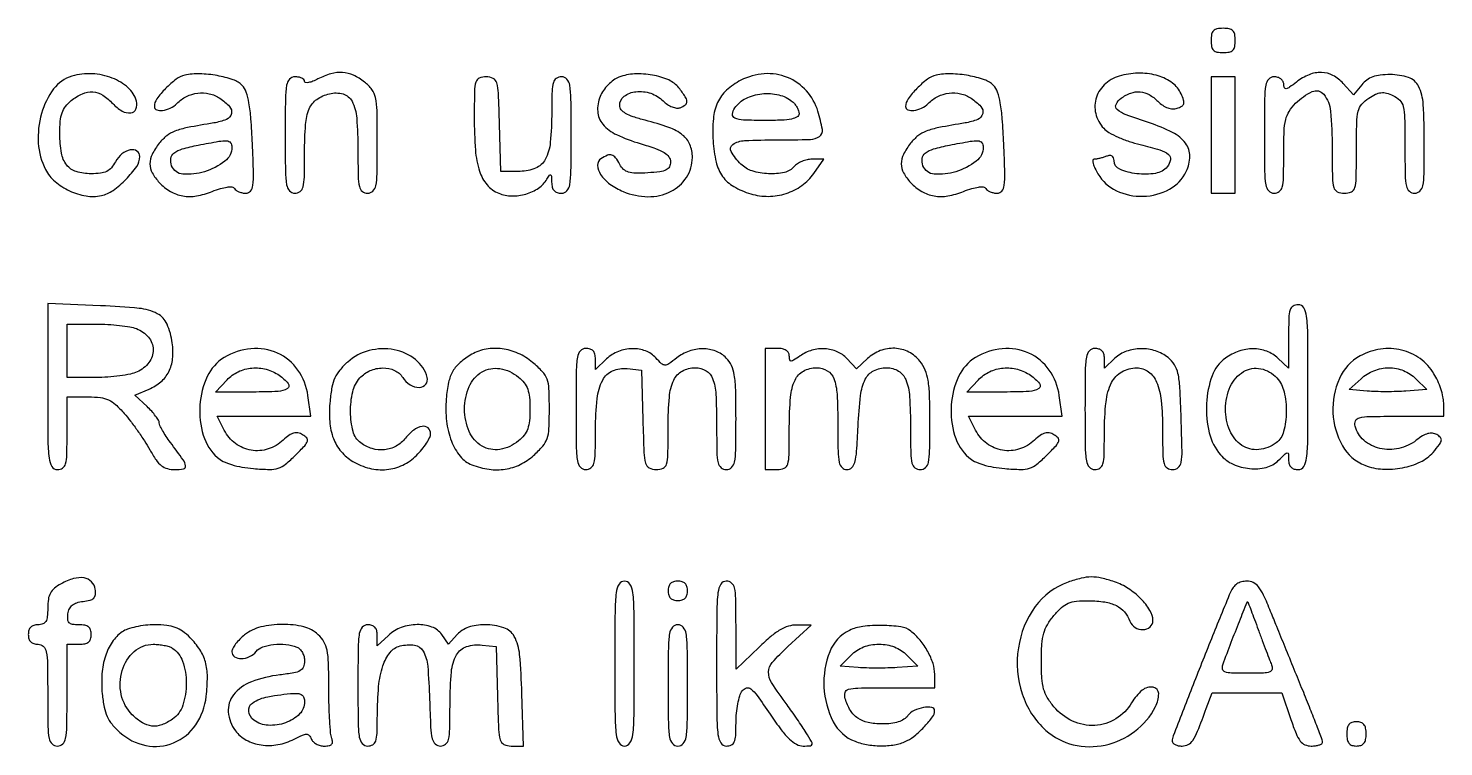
# Model space of a CAD drawing. Extents: x 23 to 201, y 13 to 268.
# Drawn here: x 23.1 to 47.8, y 42.29 to 54.82 of the extents above; entities that cross this region are included whole.
import ezdxf

# ---------------------------------------------------------------- set-up
doc = ezdxf.new("R2010")
doc.units = 0
doc.header["$MEASUREMENT"] = 0

msp = doc.modelspace()

# ---------------------------------------------------------------- linework, layer by layer
for points in [[(43.7382, 54.6093, 0.045527), (43.747992, 54.501984, 0.152009), (43.7805, 54.4401, 0.152009), (43.842384, 54.407592, 0.045527), (43.9497, 54.3978, 0.045527), (44.057016, 54.407592, 0.152009), (44.1189, 54.4401, 0.152009), (44.151408, 54.501984, 0.045527), (44.1612, 54.6093, 0.045527), (44.151408, 54.716616, 0.152009), (44.1189, 54.7785, 0.152009), (44.057016, 54.811008, 0.045527), (43.9497, 54.8208, 0.045527), (43.842384, 54.811008, 0.152009), (43.7805, 54.7785, 0.152009), (43.747992, 54.716616, 0.045527)], [(23.858151, 53.986528, 0.163425), (23.537802, 53.764109, 0.091379), (23.325909, 53.333911, 0.084002), (23.270205, 52.819204, 0.104742), (23.397519, 52.356534, 0.097222), (23.562747, 52.148443, 0.067713), (23.815849, 51.985978, 0.067572), (24.103793, 51.896748, 0.095732), (24.371277, 51.903523, 0.101698), (24.574581, 51.994045, 0.04311), (24.802411, 52.18899, 0.042289), (24.987146, 52.41176, 0.153131), (25.0416, 52.585391, 0.254658), (24.990809, 52.678647, 0.198932), (24.875493, 52.699706, 0.119565), (24.729068, 52.628956, 0.098136), (24.6186, 52.4943, -0.055184), (24.546561, 52.389373, -0.100065), (24.464598, 52.325838, -0.084434), (24.354597, 52.292834, -0.030763), (24.191663, 52.2828, -0.074027), (23.932375, 52.3214, -0.153934), (23.765509, 52.435815, -0.125244), (23.673614, 52.644335, -0.0415), (23.6457, 52.980077, -0.020206), (23.654643, 53.201289, -0.062894), (23.685162, 53.347018, -0.083166), (23.745108, 53.457271, -0.056605), (23.845422, 53.559275, -0.064825), (24.040526, 53.679213, -0.123639), (24.220644, 53.711188, -0.123835), (24.394305, 53.654263, -0.065145), (24.570079, 53.508218, 0.07259), (24.731224, 53.378316, 0.161131), (24.883554, 53.345207, 0.278057), (24.972839, 53.412788, 0.160419), (24.981517, 53.551785, 0.148246), (24.839134, 53.783951, 0.089506), (24.561405, 53.953384, 0.080233), (24.210292, 54.0279, 0.083168)], [(25.825836, 54.003469, 0.11167), (25.675192, 53.93414, 0.03693), (25.492257, 53.771229, 0.035489), (25.338229, 53.587788, 0.158177), (25.2954, 53.455791, 0.316232), (25.336321, 53.39756, 0.120908), (25.440228, 53.386607, 0.081185), (25.574319, 53.427739, 0.081618), (25.688059, 53.509373, -0.0812), (25.857013, 53.630849, -0.084986), (26.053237, 53.689778, -0.086731), (26.25449, 53.679536, -0.089277), (26.438116, 53.601476, -0.061097), (26.607545, 53.458164, -0.252138), (26.639981, 53.332548, -0.239836), (26.552855, 53.231606, -0.056559), (26.33175, 53.169232, 0.00633), (25.875811, 53.088798, 0.042419), (25.654388, 53.027026, 0.079598), (25.510833, 52.945647, 0.05749), (25.381031, 52.814795, 0.050306), (25.258704, 52.622253, 0.117379), (25.219722, 52.457084, 0.125661), (25.260322, 52.29935, 0.062101), (25.382341, 52.130576, 0.071976), (25.57589, 51.974998, 0.092022), (25.790394, 51.896738, 0.084826), (26.032252, 51.897449, 0.052153), (26.306959, 51.975372, -0.020423), (26.449511, 52.025762, -0.041584), (26.565455, 52.051179, -0.056048), (26.650476, 52.05294, -0.235714), (26.692629, 52.026849, 0.106869), (26.723066, 51.99524, 0.051129), (26.773072, 51.968619, 0.047404), (26.833252, 51.950511, 0.049427), (26.89492, 51.9444, 0.228415), (26.974462, 51.982737, 0.136607), (27.016281, 52.08137, 0.039697), (27.026897, 52.292981, 0.003764), (27.007829, 52.81155, 0.007514), (26.98238, 53.240129, 0.024843), (26.947407, 53.520692, 0.037735), (26.899429, 53.709274, 0.110983), (26.830352, 53.823057, 0.12007), (26.67083, 53.92421, 0.037121), (26.393428, 53.995609, 0.0374), (26.087679, 54.027194, 0.059339)], [(28.15065, 53.936996, -0.02557), (28.061372, 53.896085, -0.050261), (27.986341, 53.874662, -0.084503), (27.935903, 53.874204, -0.368225), (27.918, 53.895217, 0.200715), (27.90528, 53.925626, 0.084908), (27.868298, 53.951423, 0.064957), (27.813566, 53.968949, 0.045076), (27.7488, 53.9748, 0.212584), (27.655623, 53.933309, 0.142907), (27.604275, 53.82675, 0.038318), (27.583375, 53.591339, 0.002988), (27.5796, 52.9596, 0.002988), (27.583375, 52.327861, 0.038318), (27.604275, 52.09245, 0.142907), (27.655623, 51.985891, 0.212584), (27.7488, 51.9444, 0.162547), (27.840191, 51.974917, 0.17424), (27.891759, 52.053416, 0.054053), (27.913719, 52.223754, 0.005053), (27.918, 52.64733, -0.017377), (27.935216, 53.142534, -0.08184), (28.000637, 53.418436, -0.141088), (28.131311, 53.581203, -0.094756), (28.349988, 53.680188, -0.128703), (28.590315, 53.675408, -0.209078), (28.745503, 53.547821, -0.099008), (28.827572, 53.254821, -0.018935), (28.8486, 52.699757, 0.00454), (28.852763, 52.241261, 0.050594), (28.874488, 52.05997, 0.169159), (28.926079, 51.976852, 0.171694), (29.0178, 51.9444, 0.192601), (29.110251, 51.981384, 0.156307), (29.161793, 52.07582, 0.043773), (29.183058, 52.283548, 0.00363), (29.187, 52.82656, 0.004502), (29.181973, 53.384921, 0.047471), (29.156302, 53.611379, 0.108869), (29.092577, 53.752321, 0.065786), (28.964091, 53.88406, 0.059278), (28.770009, 54.002545, 0.091428), (28.579896, 54.050549, 0.087176), (28.378634, 54.028539, 0.049535)], [(30.879, 53.268324, 0.01781), (30.899442, 52.694589, 0.060393), (30.970742, 52.327557, 0.098484), (31.102539, 52.091295, 0.118784), (31.307491, 51.942126, 0.095759), (31.532444, 51.896112, 0.074074), (31.780795, 51.930364, 0.076094), (32.001869, 52.033586, 0.113809), (32.147432, 52.188144, -0.015504), (32.192773, 52.260497, -0.409266), (32.213161, 52.264695, -0.241597), (32.226716, 52.241175, -0.008796), (32.230027, 52.13475, 0.057001), (32.241094, 52.048352, 0.123845), (32.272224, 51.989665, 0.135495), (32.325228, 51.955893, 0.074626), (32.4018, 51.9444, 0.212584), (32.494977, 51.985891, 0.142907), (32.546325, 52.09245, 0.038318), (32.567225, 52.327861, 0.002988), (32.571, 52.9596, 0.002988), (32.567225, 53.591339, 0.038318), (32.546325, 53.82675, 0.142907), (32.494977, 53.933309, 0.212584), (32.4018, 53.9748, 0.146516), (32.311043, 53.947622, 0.181406), (32.259428, 53.876825, 0.061077), (32.236642, 53.725084, 0.006255), (32.231353, 53.36145, -0.022024), (32.206846, 52.829938, -0.099997), (32.118816, 52.534345, -0.171687), (31.950652, 52.380191, -0.100815), (31.680202, 52.3251), (31.3443, 52.3251), (31.320086, 53.14995, 0.003515), (31.300442, 53.689727, 0.05794), (31.271907, 53.867496, 0.208284), (31.207977, 53.945653, 0.119183), (31.087436, 53.9748, 0.101054), (30.967179, 53.950244, 0.223895), (30.90639, 53.881964, 0.067604), (30.882886, 53.728414, 0.004223)], [(33.40437, 53.967686, 0.067206), (33.311001, 53.916651, 0.040665), (33.21577, 53.833844, 0.040039), (33.133026, 53.734352, 0.05531), (33.077063, 53.632689, 0.115083), (33.033472, 53.368524, 0.161113), (33.12267, 53.148463, 0.108507), (33.363209, 52.965585, 0.036888), (33.776509, 52.809951, -0.012267), (34.044377, 52.723871, -0.052332), (34.196174, 52.652402, -0.100332), (34.276612, 52.578275, -0.157843), (34.3053, 52.489663, -0.118392), (34.285054, 52.405359, -0.164536), (34.229904, 52.35153, -0.081164), (34.120433, 52.31944, -0.014697), (33.908791, 52.299533, -0.016827), (33.695012, 52.292959, -0.072838), (33.569757, 52.311675, -0.116529), (33.486076, 52.360229, -0.080582), (33.419364, 52.447583, 0.036292), (33.346084, 52.563448, 0.162125), (33.281216, 52.60906, 0.173109), (33.204573, 52.605115, 0.042666), (33.091015, 52.546063, 0.26909), (33.03133, 52.431491, 0.138466), (33.08403, 52.272811, 0.086164), (33.247042, 52.103937, 0.058912), (33.479786, 51.972688, 0.095587), (33.909841, 51.883188, 0.119016), (34.30691, 51.972951, 0.135916), (34.58354, 52.220225, 0.143778), (34.686, 52.56917, 0.098212), (34.641463, 52.793722, 0.129121), (34.515801, 52.959567, 0.081966), (34.276417, 53.090964, 0.022188), (33.86115, 53.216723, -0.016984), (33.653565, 53.277238, -0.051958), (33.519932, 53.337146, -0.08697), (33.443508, 53.401357, -0.176428), (33.417, 53.474142, -0.234656), (33.496723, 53.634662, -0.136961), (33.700996, 53.715452, -0.106974), (33.960696, 53.687101, -0.116402), (34.176481, 53.553719, 0.049224), (34.250048, 53.493368, 0.052518), (34.332469, 53.450068, 0.058653), (34.41109, 53.429017, 0.128411), (34.472581, 53.43587, 0.070028), (34.563989, 53.486549, 0.251566), (34.590986, 53.54513, 0.13409), (34.562798, 53.628055, 0.017285), (34.451469, 53.781125, 0.125107), (34.272461, 53.919622, 0.058379), (33.989696, 54.00491, 0.05621), (33.676896, 54.024962, 0.0796)], [(35.533177, 53.915398, 0.065639), (35.282381, 53.741142, 0.100841), (35.126805, 53.528423, 0.086026), (35.052152, 53.246477, 0.037243), (35.047184, 52.85702, 0.041587), (35.100908, 52.48865, 0.097903), (35.214484, 52.236447, 0.108005), (35.407286, 52.061351, 0.057823), (35.704125, 51.933528, 0.075289), (36.013159, 51.889726, 0.075809), (36.320535, 51.93959, 0.077263), (36.594169, 52.07734, 0.083048), (36.805337, 52.288891), (36.981722, 52.5366), (36.77482, 52.5366, 0.053712), (36.687872, 52.527233, 0.042879), (36.597758, 52.499323, 0.044327), (36.517966, 52.458324, 0.078871), (36.4626, 52.4097, -0.167453), (36.292968, 52.306572, -0.065052), (36.015512, 52.283072, -0.063528), (35.729844, 52.332788, -0.122153), (35.532, 52.452, -0.062919), (35.363072, 52.669785, -0.398499), (35.391485, 52.79429, -0.136437), (35.598132, 52.862038, -0.011401), (36.1665, 52.875, 0.006674), (36.746792, 52.882746, 0.147039), (36.90579, 52.935203, 0.293175), (36.954687, 53.054239, 0.028254), (36.877714, 53.372785, 0.109777), (36.676367, 53.730838, 0.114565), (36.345031, 53.963262, 0.112589), (35.940316, 54.028304, 0.103179)], [(38.938836, 54.003469, 0.11167), (38.788192, 53.93414, 0.03693), (38.605257, 53.771229, 0.035489), (38.451229, 53.587788, 0.158177), (38.4084, 53.455791, 0.316232), (38.449321, 53.39756, 0.120908), (38.553228, 53.386607, 0.081185), (38.687319, 53.427739, 0.081618), (38.801059, 53.509373, -0.0812), (38.970013, 53.630849, -0.084986), (39.166237, 53.689778, -0.086731), (39.36749, 53.679536, -0.089277), (39.551116, 53.601476, -0.061097), (39.720545, 53.458164, -0.252138), (39.752981, 53.332548, -0.239836), (39.665855, 53.231606, -0.056559), (39.44475, 53.169232, 0.00633), (38.988811, 53.088798, 0.042419), (38.767388, 53.027026, 0.079598), (38.623833, 52.945647, 0.05749), (38.494031, 52.814795, 0.050306), (38.371704, 52.622253, 0.117379), (38.332722, 52.457084, 0.125661), (38.373322, 52.29935, 0.062101), (38.495341, 52.130576, 0.071976), (38.68889, 51.974998, 0.092022), (38.903394, 51.896738, 0.084826), (39.145252, 51.897449, 0.052153), (39.419959, 51.975372, -0.020423), (39.562511, 52.025762, -0.041584), (39.678455, 52.051179, -0.056048), (39.763476, 52.05294, -0.235714), (39.805629, 52.026849, 0.106869), (39.836066, 51.99524, 0.051129), (39.886072, 51.968619, 0.047404), (39.946252, 51.950511, 0.049427), (40.00792, 51.9444, 0.228415), (40.087462, 51.982737, 0.136607), (40.129281, 52.08137, 0.039697), (40.139897, 52.292981, 0.003764), (40.120829, 52.81155, 0.007514), (40.09538, 53.240129, 0.024843), (40.060407, 53.520692, 0.037735), (40.012429, 53.709274, 0.110983), (39.943352, 53.823057, 0.12007), (39.78383, 53.92421, 0.037121), (39.506428, 53.995609, 0.0374), (39.200679, 54.027194, 0.059339)], [(42.1731, 53.998552, 0.117003), (41.899925, 53.859132, 0.136711), (41.737385, 53.618565, 0.141389), (41.725598, 53.335017, 0.128362), (41.865033, 53.076535, 0.077243), (41.957489, 53.003798, 0.023402), (42.117434, 52.923431, 0.022829), (42.307721, 52.84893, 0.023023), (42.503475, 52.792325, -0.013952), (42.844722, 52.700321, -0.099448), (42.994993, 52.620266, -0.271051), (43.029609, 52.526505, -0.129979), (42.973724, 52.405994, -0.181964), (42.771694, 52.290833, -0.068185), (42.440392, 52.283564, -0.07418), (42.144037, 52.363136, -0.29852), (42.0462, 52.512403, 0.089318), (42.037176, 52.562514, 0.176942), (42.011305, 52.592822, 0.155758), (41.969204, 52.601572, 0.065667), (41.912381, 52.587951, -0.017905), (41.855099, 52.568292, -0.015423), (41.793647, 52.551684, -0.015693), (41.736937, 52.540087, -0.042611), (41.696098, 52.5366, 0.403147), (41.676017, 52.517266, 0.075316), (41.682334, 52.461308, 0.04512), (41.712777, 52.378666, 0.022614), (41.765042, 52.280286, 0.151241), (42.087514, 51.987595, 0.11675), (42.554986, 51.890705, 0.118155), (43.011917, 52.013873, 0.15724), (43.306484, 52.323577, 0.109759), (43.368972, 52.590718, 0.166789), (43.294795, 52.815007, 0.114108), (43.066573, 53.004764, 0.038057), (42.662283, 53.1711, -0.009335), (42.255248, 53.311845, -0.091388), (42.099369, 53.403985, -0.335634), (42.080353, 53.494518, -0.125357), (42.168253, 53.601017, -0.070148), (42.336862, 53.691234, -0.108987), (42.499674, 53.713203, -0.108049), (42.657621, 53.664645, -0.068074), (42.811928, 53.547472, 0.045357), (42.895693, 53.477667, 0.063408), (42.982171, 53.432926, 0.072688), (43.067102, 53.415207, 0.092233), (43.146474, 53.42505, 0.052825), (43.227908, 53.460724, 0.199706), (43.261243, 53.503841, 0.148174), (43.259332, 53.566892, 0.025761), (43.215085, 53.678967, 0.126615), (43.063413, 53.866751, 0.085682), (42.816701, 53.991621, 0.074111), (42.506871, 54.038335, 0.060238)], [(45.230109, 53.88406, -0.010926), (45.10782, 53.79212, -0.109252), (45.049361, 53.767047, -0.356195), (45.018656, 53.783695, -0.097709), (45.0072, 53.84176, 0.119112), (44.994562, 53.894058, 0.107981), (44.959152, 53.93702, 0.095021), (44.904703, 53.965149, 0.071968), (44.838, 53.9748, 0.212584), (44.744823, 53.933309, 0.142907), (44.693475, 53.82675, 0.038318), (44.672575, 53.591339, 0.002988), (44.6688, 52.9596, 0.002988), (44.672575, 52.327861, 0.038318), (44.693475, 52.09245, 0.142907), (44.744823, 51.985891, 0.212584), (44.838, 51.9444, 0.158578), (44.929242, 51.974084, 0.176312), (44.980792, 52.050631, 0.055664), (45.002863, 52.216307, 0.005305), (45.0072, 52.625045, -0.008419), (45.013874, 53.021354, -0.049031), (45.041255, 53.228121, -0.084211), (45.1018, 53.37226, -0.054982), (45.214855, 53.513345, -0.087301), (45.505112, 53.716747, -0.343468), (45.704241, 53.671253, -0.149814), (45.824231, 53.376904, -0.02242), (45.8532, 52.73118, 0.003521), (45.856866, 52.21063, 0.062211), (45.880035, 52.044228, 0.223538), (45.941925, 51.971114, 0.107536), (46.0647, 51.9444, 0.104085), (46.187436, 51.97023, 0.224759), (46.24916, 52.041495, 0.064269), (46.272473, 52.203124, 0.003722), (46.2762, 52.70385, -0.005607), (46.281475, 53.174223, -0.053038), (46.307259, 53.373922, -0.117697), (46.369271, 53.496394, -0.072059), (46.491166, 53.60415, -0.033585), (46.609718, 53.670915, -0.08452), (46.704747, 53.697944, -0.09096), (46.799069, 53.691051, -0.043316), (46.914166, 53.650214, -0.093039), (47.032556, 53.566927, -0.137124), (47.093099, 53.456007, -0.052249), (47.117559, 53.257632, -0.00457), (47.1222, 52.749914, 0.004134), (47.126267, 52.257996, 0.047663), (47.147793, 52.066239, 0.164126), (47.199382, 51.978671, 0.180176), (47.2914, 51.9444, 0.191013), (47.383796, 51.981034, 0.157332), (47.435347, 52.074566, 0.044246), (47.456643, 52.280206, 0.003689), (47.4606, 52.81653, 0.013772), (47.441856, 53.49691, 0.101591), (47.359555, 53.809339, 0.199478), (47.18497, 53.961522, 0.080967), (46.867594, 54.013255, 0.027717), (46.692669, 54.00355, 0.05784), (46.559885, 53.972965, 0.070777), (46.455459, 53.918166, 0.066488), (46.367929, 53.835413), (46.223922, 53.657571), (46.044962, 53.858485, 0.090085), (45.866886, 53.997677, 0.113581), (45.665154, 54.050817, 0.105527), (45.449123, 54.011751, 0.069446)], [(36.433387, 53.540939, -0.053164), (36.476938, 53.496191, -0.042762), (36.513767, 53.439995, -0.044274), (36.538949, 53.381447, -0.079591), (36.5472, 53.329941, -0.270432), (36.514718, 53.274278, -0.080178), (36.418577, 53.238712, -0.039434), (36.246414, 53.218741, -0.009164), (35.955, 53.2134, -0.008554), (35.57719, 53.219864, -0.089964), (35.426743, 53.252507, -0.333495), (35.38651, 53.320564, -0.121878), (35.427545, 53.43213, -0.130736), (35.618167, 53.597902, -0.087228), (35.897602, 53.678792, -0.085267), (36.194087, 53.660277, -0.115569)], [(26.649, 52.751396, -0.233487), (26.526157, 52.502676, -0.088034), (26.171962, 52.319326, -0.094994), (25.795162, 52.276705, -0.289613), (25.597778, 52.423847, -0.128026), (25.583617, 52.550048, -0.195002), (25.638471, 52.64408, -0.096609), (25.782922, 52.716533, -0.019646), (26.062867, 52.782967, -0.004625), (26.421918, 52.849962, -0.05732), (26.560297, 52.858372, -0.216385), (26.623425, 52.825506, -0.167692)], [(39.762, 52.751396, -0.233487), (39.639157, 52.502676, -0.088034), (39.284962, 52.319326, -0.094994), (38.908162, 52.276705, -0.289613), (38.710778, 52.423847, -0.128026), (38.696617, 52.550048, -0.195002), (38.751471, 52.64408, -0.096609), (38.895922, 52.716533, -0.019646), (39.175867, 52.782967, -0.004625), (39.534918, 52.849962, -0.05732), (39.673297, 52.858372, -0.216385), (39.736425, 52.825506, -0.167692)], [(23.4342, 48.571267, 0.001875), (23.437655, 47.649979, 0.027191), (23.45782, 47.324483, 0.105381), (23.507865, 47.176557, 0.264572), (23.6034, 47.1222, 0.150217), (23.694312, 47.150144, 0.180365), (23.74581, 47.222663, 0.059311), (23.768133, 47.378674, 0.005909), (23.7726, 47.7567), (23.7726, 48.3912), (24.144536, 48.3912, -0.028902), (24.353111, 48.379134, -0.079083), (24.494852, 48.339385, -0.077699), (24.618674, 48.257134, -0.027217), (24.768592, 48.104051, -0.016922), (24.879274, 47.969039, -0.009689), (25.003998, 47.799218, -0.009671), (25.122932, 47.6234, -0.015846), (25.215934, 47.469551, 0.02215), (25.327156, 47.290693, 0.075187), (25.420598, 47.190532, 0.102805), (25.52234, 47.139476, 0.065146), (25.654371, 47.1222, 0.0501), (25.80537, 47.137368, 0.403464), (25.841361, 47.189574, 0.115144), (25.798999, 47.291854, 0.005392), (25.576344, 47.595485, -0.014006), (25.501163, 47.701802, -0.017464), (25.437676, 47.804758, -0.01585), (25.390821, 47.893465, -0.114053), (25.38, 47.940289, 0.138889), (25.367543, 47.984269, 0.023162), (25.317579, 48.057561, 0.023858), (25.248864, 48.140419, 0.019137), (25.167504, 48.222935), (24.955008, 48.422565), (25.203143, 48.526898, 0.077518), (25.410159, 48.654605, 0.099291), (25.548104, 48.830384, 0.092177), (25.613983, 49.056409, 0.058344), (25.609365, 49.331677, 0.069877), (25.517157, 49.661182, 0.171573), (25.347691, 49.842282, 0.095891), (25.031362, 49.935832, 0.013792), (24.355641, 49.982369), (23.4342, 50.020334)], [(45.0918, 49.445404), (45.0918, 48.892209), (44.906648, 49.064704, 0.097747), (44.709463, 49.187001, 0.090045), (44.474684, 49.229886, 0.083999), (44.225855, 49.188059, 0.071279), (43.988746, 49.065683, 0.152577), (43.756455, 48.759612, 0.074235), (43.65886, 48.273629, 0.072052), (43.707003, 47.762266, 0.119749), (43.904389, 47.379471, 0.108757), (44.122311, 47.217326, 0.081743), (44.411956, 47.140306, 0.085048), (44.699809, 47.161331, 0.136538), (44.912778, 47.281578, -0.005034), (45.032968, 47.399372, -0.179505), (45.068195, 47.414684, -0.410485), (45.088233, 47.396959, -0.016891), (45.0918, 47.2914, 0.072254), (45.102531, 47.217531, 0.124864), (45.1341, 47.1645, 0.124864), (45.187131, 47.132931, 0.072254), (45.261, 47.1222, 0.263491), (45.356476, 47.176268, 0.106183), (45.406562, 47.323125, 0.027391), (45.426739, 47.646367, 0.001893), (45.4302, 48.5604, 0.001893), (45.426739, 49.474433, 0.027391), (45.406562, 49.797675, 0.106183), (45.356476, 49.944532, 0.263491), (45.261, 49.9986, 0.135102), (45.170781, 49.973769, 0.186317), (45.119419, 49.908301, 0.066964), (45.096558, 49.769374, 0.007342)], [(24.982254, 49.582081, -0.127444), (25.193741, 49.432105, -0.173017), (25.275051, 49.214628, -0.16957), (25.200901, 48.991466, -0.122235), (24.993693, 48.827039, -0.056447), (24.878162, 48.789424, -0.01675), (24.69472, 48.758223, -0.016576), (24.484717, 48.736763, -0.017173), (24.276219, 48.7296), (23.7726, 48.7296), (23.7726, 49.1949), (23.7726, 49.6602), (24.274693, 49.6602, -0.013845), (24.481989, 49.654459, -0.013647), (24.689652, 49.637252, -0.01364), (24.870527, 49.612272, -0.049741)], [(26.514621, 49.077241, 0.147537), (26.220253, 48.74847, 0.092576), (26.090255, 48.24495, 0.09105), (26.150058, 47.72062, 0.135844), (26.395781, 47.333175, 0.075462), (26.496711, 47.266335, 0.034389), (26.644836, 47.209642, 0.030408), (26.825429, 47.166215, 0.023117), (27.027347, 47.140029, 0.016296), (27.305822, 47.126052, 0.082058), (27.459494, 47.148679, 0.094135), (27.587559, 47.218252, 0.025012), (27.760713, 47.374897, 0.009356), (27.919564, 47.539807, 0.104021), (27.966343, 47.617728, 0.271174), (27.955027, 47.674652, 0.083883), (27.884244, 47.731609, 0.078858), (27.802354, 47.761763, 0.116917), (27.726257, 47.758919, 0.089357), (27.645251, 47.719952, 0.031905), (27.545964, 47.63794, -0.110795), (27.282407, 47.482276, -0.12001), (26.985537, 47.460288, -0.120596), (26.712885, 47.577166, -0.112607), (26.516799, 47.809252), (26.390855, 48.0528), (27.207867, 48.0528), (28.024878, 48.0528), (27.976663, 48.41235, 0.120828), (27.801582, 48.858716, 0.133205), (27.444765, 49.154209, 0.130676), (26.981842, 49.232212, 0.114153)], [(28.669866, 48.999526, 0.03627), (28.532729, 48.857838, 0.067306), (28.447595, 48.722695, 0.059787), (28.395495, 48.559102, 0.023277), (28.361761, 48.323705, 0.041003), (28.356717, 47.95908, 0.072955), (28.420286, 47.666264, 0.086321), (28.554604, 47.437882, 0.083537), (28.759489, 47.265222, 0.072623), (29.051409, 47.145714, 0.084494), (29.350149, 47.123268, 0.087671), (29.630701, 47.200456, 0.085713), (29.870308, 47.369492, 0.024625), (29.964963, 47.47396, 0.027718), (30.044958, 47.583331, 0.028583), (30.10175, 47.682768, 0.115959), (30.1176, 47.750192, 0.220028), (30.072187, 47.848395, 0.223851), (29.968454, 47.87644, 0.119119), (29.821641, 47.812016, 0.063496), (29.679485, 47.6721, -0.099061), (29.516229, 47.532682, -0.101316), (29.313186, 47.468228, -0.098919), (29.097142, 47.488108, -0.089922), (28.897098, 47.5893, -0.169015), (28.765462, 47.786648, -0.060274), (28.719917, 48.127107, -0.059486), (28.757552, 48.479987, -0.128231), (28.882862, 48.720596, -0.106764), (29.061397, 48.848824, -0.099848), (29.281362, 48.895959, -0.108538), (29.487651, 48.853246, -0.149128), (29.629633, 48.7296, 0.114818), (29.758274, 48.601341, 0.140936), (29.920897, 48.555412, 0.230861), (30.032226, 48.610369, 0.232628), (30.056979, 48.731641, 0.162557), (29.855479, 49.040493, 0.120492), (29.482478, 49.211831, 0.110413), (29.044722, 49.199062, 0.120609)], [(30.8367, 49.134357, 0.043924), (30.632453, 48.991168, 0.087453), (30.506053, 48.840217, 0.079193), (30.431549, 48.644999, 0.030958), (30.389844, 48.35867, 0.049155), (30.395923, 47.966352, 0.064402), (30.481871, 47.618677, 0.076585), (30.634652, 47.354205, 0.133473), (30.838115, 47.206262, 0.055382), (31.138072, 47.128817, 0.073179), (31.419947, 47.129966, 0.076629), (31.67953, 47.211157, 0.068386), (31.914015, 47.36906, 0.031384), (32.073585, 47.530738, 0.097429), (32.149605, 47.662944, 0.070616), (32.182426, 47.836786, 0.011401), (32.1903, 48.182033, 0.01102), (32.182547, 48.533748, 0.075807), (32.149072, 48.70288, 0.103661), (32.070111, 48.830716, 0.028827), (31.897396, 48.992673, 0.068545), (31.645692, 49.15004, 0.072397), (31.365428, 49.229823, 0.075964), (31.086077, 49.224558, 0.08852)], [(32.6556, 48.1797, 0.002827), (32.659331, 47.519741, 0.036854), (32.680134, 47.275538, 0.138781), (32.731394, 47.165068, 0.218517), (32.8248, 47.1222, 0.161899), (32.916183, 47.152586, 0.173817), (32.967959, 47.230829, 0.054339), (32.990438, 47.400382, 0.005136), (32.995881, 47.82015, -0.024917), (33.024276, 48.360307, -0.094602), (33.120807, 48.68263, -0.169716), (33.29381, 48.845402, -0.133823), (33.549625, 48.884758), (33.7977, 48.8565), (33.82181, 47.98935, 0.003248), (33.841379, 47.418925, 0.055389), (33.869642, 47.233741, 0.206328), (33.93373, 47.152692, 0.124331), (34.05446, 47.1222, 0.106354), (34.174893, 47.14811, 0.222355), (34.235956, 47.219241, 0.064184), (34.259222, 47.380146, 0.003852), (34.263, 47.870488, -0.020387), (34.284121, 48.388269, -0.088263), (34.362193, 48.684598, -0.162407), (34.509574, 48.84101, -0.123907), (34.739191, 48.8988, -0.134656), (34.925491, 48.847701, -0.171101), (35.039137, 48.711806, -0.076685), (35.095324, 48.440868, -0.012854), (35.109, 47.90898, 0.004277), (35.113101, 47.429547, 0.048718), (35.134698, 47.241698, 0.166019), (35.186291, 47.155796, 0.177039), (35.2782, 47.1222, 0.193568), (35.370685, 47.159398, 0.15568), (35.422221, 47.254388, 0.043488), (35.443467, 47.463395, 0.003595), (35.4474, 48.0105, 0.005592), (35.441758, 48.515028, 0.034085), (35.418193, 48.77467, 0.068523), (35.368194, 48.938925, 0.0885), (35.2782, 49.068, 0.105064), (35.093622, 49.187887, 0.091218), (34.866478, 49.230336, 0.086331), (34.628191, 49.189574, 0.081395), (34.412215, 49.070438, -0.013369), (34.272362, 48.96636, -0.154472), (34.207958, 48.945976, -0.189081), (34.149703, 48.968823, -0.021937), (34.049294, 49.070438, 0.120027), (33.86932, 49.192595, 0.094631), (33.636445, 49.23226, 0.089825), (33.394608, 49.183449, 0.094242), (33.189803, 49.053253), (32.994, 48.869306), (32.994, 49.053253, 0.060458), (32.98394, 49.136149, 0.126195), (32.953396, 49.193057, 0.134525), (32.900787, 49.226017, 0.073191), (32.8248, 49.2372, 0.218517), (32.731394, 49.194332, 0.138781), (32.680134, 49.083863, 0.036854), (32.659331, 48.839659, 0.002827)], [(35.955, 48.1797), (35.955, 47.1222), (36.1665, 47.1222, 0.102675), (36.289217, 47.147668, 0.225214), (36.350872, 47.218179, 0.065147), (36.374246, 47.377858, 0.00381), (36.378, 47.870488, -0.020387), (36.399121, 48.388269, -0.088263), (36.477193, 48.684598, -0.162407), (36.624574, 48.84101, -0.123907), (36.854191, 48.8988, -0.134656), (37.040491, 48.847701, -0.171101), (37.154137, 48.711806, -0.076685), (37.210324, 48.440868, -0.012854), (37.224, 47.90898, 0.00454), (37.228238, 47.442215, 0.045297), (37.24942, 47.248104, 0.147207), (37.297958, 47.157441, 0.199314), (37.382852, 47.1222, 0.196415), (37.468303, 47.157115, 0.136342), (37.521125, 47.248522, 0.046022), (37.552266, 47.440259, 0.005313), (37.577747, 47.876074, -0.016392), (37.621288, 48.415417, -0.085482), (37.704504, 48.700637, -0.166386), (37.849285, 48.84577, -0.114715), (38.077382, 48.8988, -0.135129), (38.282832, 48.842243, -0.165811), (38.411088, 48.691479, -0.079154), (38.476403, 48.397038, -0.01508), (38.493, 47.846862, 0.004828), (38.49723, 47.408813, 0.052565), (38.519088, 47.233933, 0.172164), (38.570669, 47.153523, 0.166372), (38.6622, 47.1222, 0.184967), (38.754385, 47.15751, 0.161168), (38.805962, 47.247674, 0.046111), (38.827383, 47.445492, 0.003928), (38.8314, 47.956791, 0.0068), (38.825057, 48.423159, 0.034291), (38.800158, 48.682392, 0.060683), (38.748195, 48.859405, 0.065034), (38.65606, 49.014291, 0.108447), (38.462714, 49.173292, 0.106283), (38.219132, 49.238197, 0.103297), (37.96472, 49.197864, 0.097037), (37.74124, 49.058823), (37.549775, 48.880447), (37.383592, 49.058823, 0.102709), (37.213301, 49.179388, 0.088817), (36.999943, 49.230291, 0.084837), (36.773499, 49.204769, 0.082564), (36.566024, 49.105503, -0.009314), (36.452703, 49.029236, -0.144431), (36.408196, 49.016106, -0.36009), (36.384596, 49.035634, -0.047099), (36.378, 49.105503, 0.13044), (36.363299, 49.160895, 0.124394), (36.322884, 49.20288, 0.092847), (36.256449, 49.228783, 0.046685), (36.1665, 49.2372), (35.955, 49.2372)], [(39.627621, 49.077241, 0.147537), (39.333253, 48.74847, 0.092576), (39.203255, 48.24495, 0.09105), (39.263058, 47.72062, 0.135844), (39.508781, 47.333175, 0.075462), (39.609711, 47.266335, 0.034389), (39.757836, 47.209642, 0.030408), (39.938429, 47.166215, 0.023117), (40.140347, 47.140029, 0.016296), (40.418822, 47.126052, 0.082058), (40.572494, 47.148679, 0.094135), (40.700559, 47.218252, 0.025012), (40.873713, 47.374897, 0.009356), (41.032564, 47.539807, 0.104021), (41.079343, 47.617728, 0.271174), (41.068027, 47.674652, 0.083883), (40.997244, 47.731609, 0.078858), (40.915354, 47.761763, 0.116917), (40.839257, 47.758919, 0.089357), (40.758251, 47.719952, 0.031905), (40.658964, 47.63794, -0.110795), (40.395407, 47.482276, -0.12001), (40.098537, 47.460288, -0.120596), (39.825885, 47.577166, -0.112607), (39.629799, 47.809252), (39.503855, 48.0528), (40.320867, 48.0528), (41.137878, 48.0528), (41.089663, 48.41235, 0.120828), (40.914582, 48.858716, 0.133205), (40.557765, 49.154209, 0.130676), (40.094842, 49.232212, 0.114153)], [(41.5386, 48.1797, 0.002827), (41.542331, 47.519741, 0.036854), (41.563134, 47.275538, 0.138781), (41.614394, 47.165068, 0.218517), (41.7078, 47.1222, 0.151234), (41.798754, 47.150355, 0.179896), (41.850259, 47.223358, 0.058848), (41.872549, 47.380535, 0.005829), (41.877, 47.762262, -0.02625), (41.905446, 48.303714, -0.089666), (42.003841, 48.641026, -0.149394), (42.180722, 48.827398, -0.127673), (42.443253, 48.897505, -0.162496), (42.647147, 48.831022, -0.135273), (42.788419, 48.650681, -0.075944), (42.868844, 48.327638, -0.023105), (42.8922, 47.822476, 0.00489), (42.896399, 47.393076, 0.057032), (42.918693, 47.227074, 0.186531), (42.9723, 47.151388, 0.147484), (43.069101, 47.1222, 0.176356), (43.166363, 47.157607, 0.179074), (43.217337, 47.247016, 0.045852), (43.231883, 47.448337, 0.00317), (43.217151, 48.018122, 0.005081), (43.194466, 48.553427, 0.040111), (43.161631, 48.799428, 0.087909), (43.099796, 48.950614, 0.081928), (42.988578, 49.075622, 0.09282), (42.771173, 49.193012, 0.080618), (42.514771, 49.231529, 0.082183), (42.263864, 49.186964, 0.102923), (42.062152, 49.064704), (41.877, 48.892209), (41.877, 49.064704, 0.069346), (41.866426, 49.14058, 0.125354), (41.835104, 49.194488, 0.127134), (41.782174, 49.226369, 0.072431), (41.7078, 49.2372, 0.218517), (41.614394, 49.194332, 0.138781), (41.563134, 49.083863, 0.036854), (41.542331, 48.839659, 0.002827)], [(46.340713, 49.104768, 0.165704), (45.978591, 48.712322, 0.115661), (45.865976, 48.115546, 0.117547), (46.030586, 47.538336, 0.174318), (46.424289, 47.197327, 0.07863), (46.733587, 47.130854, 0.060755), (47.078137, 47.153836, 0.06293), (47.392993, 47.255965, 0.10566), (47.613447, 47.423517, 0.012826), (47.725048, 47.560201, 0.113641), (47.75747, 47.630385, 0.243816), (47.743058, 47.682086, 0.077765), (47.67825, 47.732949, 0.103364), (47.603407, 47.756446, 0.091807), (47.521986, 47.749518, 0.068683), (47.429539, 47.70987, 0.031066), (47.320852, 47.634809, -0.111606), (47.0184, 47.490856, -0.112572), (46.684442, 47.491614, -0.123092), (46.405746, 47.633681, -0.150789), (46.252364, 47.881012, -0.176101), (46.261111, 47.974951, -0.230034), (46.327446, 48.028278, -0.052718), (46.501815, 48.049229, -0.003561), (47.00322, 48.0528), (47.799, 48.0528), (47.798684, 48.28545, 0.054393), (47.786656, 48.394318, 0.025471), (47.748839, 48.531145, 0.024879), (47.694143, 48.672029, 0.031873), (47.629445, 48.795159, 0.098199), (47.387035, 49.058894, 0.099315), (47.063255, 49.20886, 0.096507), (46.698812, 49.224671, 0.08724)], [(27.476176, 48.767103, -0.063615), (27.631604, 48.625732, -0.456547), (27.618188, 48.537503, -0.130092), (27.453944, 48.485868, -0.011466), (27.014953, 48.4758), (26.365706, 48.4758), (26.5644, 48.6873, -0.094064), (26.760596, 48.830058, -0.08877), (26.999501, 48.894733, -0.087422), (27.24918, 48.872931, -0.087602)], [(31.652178, 48.737075, -0.0558), (31.751236, 48.636671, -0.08095), (31.811428, 48.527947, -0.063579), (31.842565, 48.386778, -0.022529), (31.8519, 48.1797, -0.022529), (31.842565, 47.972622, -0.063579), (31.811428, 47.831453, -0.08095), (31.751236, 47.722729, -0.0558), (31.652178, 47.622325, -0.128723), (31.326965, 47.475288, -0.177503), (31.014553, 47.533031, -0.159305), (30.790045, 47.788632, -0.10154), (30.7098, 48.1797, -0.10154), (30.790045, 48.570768, -0.159305), (31.014553, 48.826369, -0.177503), (31.326965, 48.884112, -0.128723)], [(40.589176, 48.767103, -0.063615), (40.744604, 48.625732, -0.456547), (40.731188, 48.537503, -0.130092), (40.566944, 48.485868, -0.011466), (40.127953, 48.4758), (39.478706, 48.4758), (39.6774, 48.6873, -0.094064), (39.873596, 48.830058, -0.08877), (40.112501, 48.894733, -0.087422), (40.36218, 48.872931, -0.087602)], [(44.888338, 48.720596, -0.128231), (45.013648, 48.479987, -0.059486), (45.051283, 48.127107, -0.060274), (45.005738, 47.786648, -0.169015), (44.874102, 47.5893, -0.139639), (44.570391, 47.471433, -0.172311), (44.277807, 47.545694, -0.148171), (44.066924, 47.802896, -0.098457), (43.992, 48.1797, -0.104494), (44.074566, 48.570459, -0.154046), (44.304643, 48.831647, -0.189489), (44.605576, 48.882813, -0.158675)], [(47.31255, 48.70845), (47.5029, 48.5181), (47.141114, 48.491976, -0.010899), (46.97974, 48.483855, -0.007122), (46.793372, 48.4812, -0.007163), (46.611546, 48.483806, -0.01359), (46.465353, 48.491976), (46.151378, 48.5181), (46.356641, 48.70845, -0.049378), (46.46066, 48.787369, -0.044193), (46.581975, 48.847783, -0.044184), (46.712043, 48.885947, -0.049313), (46.842052, 48.8988, -0.04802), (46.972828, 48.886211, -0.048164), (47.098664, 48.848909, -0.048719), (47.213714, 48.788748, -0.051604)], [(23.66685, 45.12971, 0.045404), (23.550713, 45.051369, 0.09581), (23.481342, 44.968264, 0.089886), (23.445408, 44.861705, 0.036505), (23.4342, 44.708398, -0.022925), (23.427201, 44.555821, -0.108275), (23.400853, 44.472825, -0.176644), (23.349685, 44.4299, -0.087304), (23.265, 44.415, 0.072254), (23.191131, 44.404269, 0.124864), (23.1381, 44.3727, 0.124864), (23.106531, 44.319669, 0.072254), (23.0958, 44.2458, 0.072254), (23.106531, 44.171931, 0.124864), (23.1381, 44.1189, 0.124864), (23.191131, 44.087331, 0.072254), (23.265, 44.0766, -0.193568), (23.357485, 44.039402, -0.15568), (23.409021, 43.944413, -0.043488), (23.430267, 43.735405, -0.003595), (23.4342, 43.1883, 0.003595), (23.438133, 42.641195, 0.043488), (23.459379, 42.432188, 0.15568), (23.510915, 42.337198, 0.193568), (23.6034, 42.3, 0.193568), (23.695885, 42.337198, 0.15568), (23.747421, 42.432188, 0.043488), (23.768667, 42.641195, 0.003595), (23.7726, 43.1883), (23.7726, 44.0766), (23.9841, 44.0766, 0.044917), (24.084162, 44.085607, 0.124434), (24.148012, 44.11467, 0.149477), (24.183539, 44.166677, 0.07578), (24.1956, 44.2458, 0.076445), (24.183346, 44.325483, 0.152213), (24.147277, 44.377388, 0.123612), (24.081986, 44.406187, 0.042387), (23.978216, 44.415, -0.03591), (23.866246, 44.423052, -0.161847), (23.808392, 44.45204, -0.18449), (23.783675, 44.50731, -0.049221), (23.787866, 44.60535, -0.072788), (23.814235, 44.694891, -0.113263), (23.863189, 44.758322, -0.098513), (23.94041, 44.799666, -0.04528), (24.052633, 44.82296, 0.033829), (24.172798, 44.84505, 0.1348), (24.237316, 44.881769, 0.170618), (24.265632, 44.940777, 0.0628), (24.264133, 45.03446, 0.158375), (24.199831, 45.165703, 0.162133), (24.071273, 45.232567, 0.111199), (23.88616, 45.220825, 0.05452)], [(41.2425, 45.158682, 0.152796), (40.669284, 44.731559, 0.120421), (40.375295, 44.011198, 0.115546), (40.441208, 43.211915, 0.133263), (40.857512, 42.572764, 0.123753), (41.333918, 42.32337, 0.112831), (41.88927, 42.317097, 0.109484), (42.405278, 42.554697, 0.110788), (42.769964, 42.987224, 0.120893), (42.825191, 43.213675, 0.366495), (42.730118, 43.325638, 0.218653), (42.536497, 43.272819, 0.085302), (42.352777, 43.056354, -0.121076), (42.078077, 42.775624, -0.126588), (41.709064, 42.660084, -0.122556), (41.320741, 42.73569, -0.109206), (40.9938, 42.986168, -0.04044), (40.880874, 43.144793, -0.068011), (40.817022, 43.294969, -0.051758), (40.786009, 43.4838, -0.014841), (40.7772, 43.7805, -0.01485), (40.786041, 44.078098, -0.052228), (40.817231, 44.266858, -0.068342), (40.881679, 44.417363, -0.039632), (40.99622, 44.577709, -0.033181), (41.129673, 44.716486, -0.085456), (41.246523, 44.791073, -0.077435), (41.388499, 44.826277, -0.023834), (41.60957, 44.835309, -0.03618), (41.884328, 44.813516, -0.078137), (42.085936, 44.749505, -0.098704), (42.228288, 44.638987, -0.088957), (42.323738, 44.47845, 0.162802), (42.412011, 44.369678, 0.147633), (42.551764, 44.330528, 0.175521), (42.673219, 44.377289, 0.21727), (42.723, 44.486441, 0.138795), (42.672009, 44.666594, 0.056626), (42.513556, 44.868753, 0.053163), (42.294018, 45.048713, 0.064482), (42.054726, 45.164789, 0.024201), (41.824094, 45.229727, 0.058464), (41.648273, 45.249017, 0.058388), (41.472624, 45.227096, 0.024086)], [(33.3324, 43.7382, 0.001893), (33.335861, 42.824167, 0.027391), (33.356038, 42.500925, 0.106183), (33.406124, 42.354068, 0.263491), (33.5016, 42.3, 0.263491), (33.597076, 42.354068, 0.106183), (33.647162, 42.500925, 0.027391), (33.667339, 42.824167, 0.001893), (33.6708, 43.7382, 0.001893), (33.667339, 44.652233, 0.027391), (33.647162, 44.975475, 0.106183), (33.597076, 45.122332, 0.263491), (33.5016, 45.1764, 0.263491), (33.406124, 45.122332, 0.106183), (33.356038, 44.975475, 0.027391), (33.335861, 44.652233, 0.001893)], [(34.263, 45.0072, 0.072254), (34.273731, 44.933331, 0.124864), (34.3053, 44.8803, 0.124864), (34.358331, 44.848731, 0.072254), (34.4322, 44.838, 0.072254), (34.506069, 44.848731, 0.124864), (34.5591, 44.8803, 0.124864), (34.590669, 44.933331, 0.072254), (34.6014, 45.0072, 0.072254), (34.590669, 45.081069, 0.124864), (34.5591, 45.1341, 0.124864), (34.506069, 45.165669, 0.072254), (34.4322, 45.1764, 0.072254), (34.358331, 45.165669, 0.124864), (34.3053, 45.1341, 0.124864), (34.273731, 45.081069, 0.072254)], [(35.109, 43.7382, 0.001893), (35.112461, 42.824167, 0.027391), (35.132638, 42.500925, 0.106183), (35.182724, 42.354068, 0.263491), (35.2782, 42.3, 0.107429), (35.366381, 42.319168, 0.189362), (35.417454, 42.372004, 0.086363), (35.441776, 42.479841, 0.012385), (35.4474, 42.70683, -0.024033), (35.455416, 42.873505, -0.024351), (35.47939, 43.037903, -0.02504), (35.514281, 43.178311, -0.084636), (35.556301, 43.262591, -0.169711), (35.631413, 43.314333, -0.245822), (35.70857, 43.297476, -0.063818), (35.81555, 43.181751, -0.005698), (36.042079, 42.855761, 0.011785), (36.236891, 42.58257, 0.040436), (36.381115, 42.419407, 0.066207), (36.502808, 42.329953, 0.126077), (36.619708, 42.3, 0.01889), (36.74601, 42.304773, 0.329049), (36.775381, 42.330087, 0.192326), (36.767873, 42.377725, 0.007427), (36.672634, 42.53265, 0.006046), (36.602613, 42.639961, 0.003193), (36.513267, 42.771513, 0.003176), (36.420097, 42.905004, 0.0049), (36.337693, 43.0191, -0.0145), (36.068639, 43.407109, -0.148979), (36.015041, 43.592442, -0.181384), (36.080186, 43.758854, -0.023712), (36.352174, 44.034117), (36.7587, 44.408282), (36.5049, 44.410639, 0.076752), (36.362633, 44.390022, 0.058431), (36.218254, 44.326608, 0.04236), (36.054553, 44.210911, 0.016674), (35.84925, 44.025972), (35.4474, 43.638948), (35.4474, 44.407674, 0.004425), (35.443264, 44.875077, 0.049779), (35.421595, 45.059159, 0.16783), (35.370001, 45.14346, 0.173981), (35.2782, 45.1764, 0.263491), (35.182724, 45.122332, 0.106183), (35.132638, 44.975475, 0.027391), (35.112461, 44.652233, 0.001893)], [(44.078312, 44.98605, 0.002901), (43.7444, 44.170835, 0.002535), (43.404414, 43.314365, 0.000534), (43.078955, 42.479586, 0.092936), (43.0614, 42.385955, 0.190269), (43.07436, 42.353132, 0.088472), (43.111635, 42.325249, 0.068289), (43.166966, 42.306336, 0.04829), (43.232414, 42.3, 0.119452), (43.341183, 42.326361, 0.131115), (43.421437, 42.399097, 0.049221), (43.503331, 42.558186, 0.004986), (43.656149, 42.95565), (43.758727, 43.2306), (44.365444, 43.2306), (44.972161, 43.2306), (45.130321, 42.7653, 0.013693), (45.22236, 42.517053, 0.067743), (45.295956, 42.387828, 0.125115), (45.377846, 42.3231, 0.105372), (45.486241, 42.3, 0.030414), (45.562016, 42.304613, 0.047186), (45.625958, 42.318638, 0.059952), (45.670459, 42.339047, 0.260244), (45.684169, 42.36345, 0.090273), (45.675955, 42.40927, 0.001443), (45.582699, 42.656774, 0.003743), (45.471026, 42.944088, 0.002467), (45.3385, 43.2729, -0.000207), (45.190433, 43.635535, -0.000167), (45.031462, 44.025708, -0.000168), (44.884799, 44.386365, -0.000431), (44.778911, 44.64765, 0.011415), (44.656032, 44.93271, 0.059718), (44.567011, 45.078193, 0.115388), (44.47616, 45.150558, 0.111169), (44.361367, 45.1764, 0.067693), (44.269283, 45.163876, 0.080588), (44.189716, 45.12727, 0.080173), (44.125497, 45.0672, 0.066149)], [(44.562164, 44.3304, 0.001354), (44.631778, 44.141403, 0.00148), (44.700405, 43.958292, 0.001384), (44.760031, 43.80193, 0.007365), (44.794111, 43.71705, -0.141671), (44.803028, 43.639903, -0.273141), (44.764318, 43.593915, -0.077275), (44.652251, 43.573105, -0.007341), (44.3727, 43.569, -0.007646), (44.095354, 43.573242, -0.075633), (43.981014, 43.594233, -0.256877), (43.939355, 43.640283, -0.147708), (43.944029, 43.71705, -0.002753), (44.092388, 44.111669, -0.00348), (44.234118, 44.474844, -0.0005), (44.368222, 44.810563, -0.588246), (44.380174, 44.81208, -0.067793), (44.387657, 44.798326, -0.000407), (44.438598, 44.66383, -0.001687), (44.496149, 44.509939, -0.001073)], [(24.733683, 44.291469, 0.093148), (24.560656, 44.11446, 0.069084), (24.441331, 43.867639, 0.059747), (24.381699, 43.56254, 0.04239), (24.385561, 43.213495, 0.023277), (24.419295, 42.978098, 0.059787), (24.471395, 42.814505, 0.067306), (24.556529, 42.679362, 0.03627), (24.693666, 42.537674, 0.132933), (25.147758, 42.309919, 0.149739), (25.632357, 42.35692, 0.145063), (26.018345, 42.670379, 0.122702), (26.202452, 43.16486, 0.028929), (26.221233, 43.509756, 0.066418), (26.18602, 43.766922, 0.077307), (26.089486, 43.981342, 0.052063), (25.920077, 44.19025, 0.040052), (25.788377, 44.302387, 0.069149), (25.661441, 44.369637, 0.061597), (25.510904, 44.404263, 0.025767), (25.302688, 44.415, 0.027825), (25.139426, 44.405907, 0.025633), (24.973579, 44.378713, 0.026525), (24.828358, 44.339019, 0.072917)], [(26.871909, 44.23966, 0.03063), (26.786598, 44.163657, 0.034137), (26.71448, 44.080352, 0.036434), (26.663862, 44.001809, 0.125561), (26.649, 43.94356, 0.256219), (26.695329, 43.859086, 0.14654), (26.810329, 43.826453, 0.106084), (26.95568, 43.859857, 0.110649), (27.072, 43.9497, -0.139175), (27.187644, 44.029071, -0.054865), (27.377997, 44.070701, -0.052006), (27.592151, 44.071079, -0.06616), (27.784181, 44.025249, -0.108992), (27.835366, 43.991455, -0.066357), (27.878691, 43.932974, -0.061657), (27.908016, 43.859963, -0.064784), (27.918, 43.783233, -0.093852), (27.898467, 43.680085, -0.173581), (27.843043, 43.616643, -0.085464), (27.728633, 43.576366, -0.012525), (27.4843, 43.541203, 0.061336), (26.989262, 43.419846, 0.134785), (26.677032, 43.191774, 0.190938), (26.586641, 42.893905, 0.140042), (26.709835, 42.567585, 0.111651), (26.899923, 42.404477, 0.086179), (27.160359, 42.319658, 0.079762), (27.453061, 42.324422, 0.07559), (27.735464, 42.420004, -0.012837), (27.879726, 42.489971, -0.102814), (27.951407, 42.506076, -0.221082), (27.997455, 42.485563, -0.087762), (28.033997, 42.424807, 0.110587), (28.065733, 42.377066, 0.066212), (28.120962, 42.336662, 0.061281), (28.190055, 42.309309, 0.063725), (28.262796, 42.3, 0.042277), (28.345091, 42.306971, 0.159477), (28.390261, 42.330791, 0.209314), (28.405609, 42.372001, 0.077725), (28.392351, 42.433819, -0.070857), (28.372154, 42.522094, -0.006373), (28.356084, 42.74899, -0.008186), (28.344751, 43.021365, -0.006304), (28.341, 43.318824, 0.007003), (28.334955, 43.750439, 0.04248), (28.30978, 43.972432, 0.081298), (28.255137, 44.117575, 0.074755), (28.155848, 44.242504, 0.128339), (27.903206, 44.378803, 0.060493), (27.532434, 44.422993, 0.059687), (27.152976, 44.37668, 0.106863)], [(28.8486, 43.3575, 0.002827), (28.852331, 42.697541, 0.036854), (28.873134, 42.453338, 0.138781), (28.924394, 42.342868, 0.218517), (29.0178, 42.3, 0.130572), (29.107769, 42.323902, 0.187381), (29.159141, 42.387303, 0.0696), (29.182326, 42.521135, 0.007917), (29.187472, 42.82875, -0.022096), (29.210446, 43.338071, -0.056577), (29.284501, 43.699136, -0.087591), (29.408644, 43.931841, -0.166537), (29.584589, 44.046098, -0.097741), (29.836659, 44.058976, -0.234516), (29.986507, 43.955461, -0.105315), (30.066067, 43.694297, -0.014046), (30.099514, 43.115872, 0.004389), (30.118309, 42.627236, 0.045528), (30.14601, 42.428097, 0.148393), (30.199359, 42.335746, 0.190328), (30.289864, 42.3, 0.176772), (30.37943, 42.332687, 0.164577), (30.430154, 42.416411, 0.04998), (30.451783, 42.597924, 0.004681), (30.456, 43.048288, -0.022131), (30.480193, 43.594603, -0.105128), (30.571552, 43.892049, -0.18995), (30.744817, 44.034436, -0.107017), (31.019568, 44.061791), (31.2597, 44.0343), (31.28381, 43.16715, 0.003152), (31.303501, 42.589903, 0.057501), (31.331912, 42.408409, 0.214502), (31.397585, 42.329282, 0.114355), (31.523945, 42.3), (31.73997, 42.3), (31.711335, 43.215722, 0.013934), (31.670869, 43.899322, 0.101798), (31.57757, 44.212098, 0.194559), (31.395011, 44.363907, 0.077499), (31.067355, 44.415, 0.033146), (30.911436, 44.404652, 0.050928), (30.779954, 44.373269, 0.058207), (30.671098, 44.320369, 0.066748), (30.582859, 44.245755), (30.429694, 44.076509), (30.31115, 44.245755, 0.15608), (30.140174, 44.375764, 0.08931), (29.881897, 44.418058, 0.082667), (29.605395, 44.367516, 0.102466), (29.382803, 44.231053), (29.187, 44.047106), (29.187, 44.231053, 0.060458), (29.17694, 44.313949, 0.126195), (29.146396, 44.370857, 0.134525), (29.093787, 44.403817, 0.073191), (29.0178, 44.415, 0.218517), (28.924394, 44.372132, 0.138781), (28.873134, 44.261663, 0.036854), (28.852331, 44.017459, 0.002827)], [(34.263, 43.3575, 0.002827), (34.266731, 42.697541, 0.036854), (34.287534, 42.453338, 0.138781), (34.338794, 42.342868, 0.218517), (34.4322, 42.3, 0.218517), (34.525606, 42.342868, 0.138781), (34.576866, 42.453338, 0.036854), (34.597669, 42.697541, 0.002827), (34.6014, 43.3575, 0.002827), (34.597669, 44.017459, 0.036854), (34.576866, 44.261663, 0.138781), (34.525606, 44.372132, 0.218517), (34.4322, 44.415, 0.218517), (34.338794, 44.372132, 0.138781), (34.287534, 44.261663, 0.036854), (34.266731, 44.017459, 0.002827)], [(37.428749, 44.318171, 0.188242), (37.083451, 43.94521, 0.106598), (36.9825, 43.328976, 0.106173), (37.144465, 42.723959, 0.185679), (37.525646, 42.382491, 0.051417), (37.753234, 42.321807, 0.042786), (38.003128, 42.303704, 0.044186), (38.241831, 42.328021, 0.070842), (38.435112, 42.394502, 0.058029), (38.583706, 42.493705, 0.030189), (38.744721, 42.648265, 0.027009), (38.878088, 42.809368, 0.153141), (38.914119, 42.91335, 0.375381), (38.864673, 42.973434, 0.085012), (38.72124, 42.972631, 0.066494), (38.554999, 42.919744, 0.125306), (38.447102, 42.830673, -0.095215), (38.378649, 42.766958, -0.061896), (38.280414, 42.72118, -0.049739), (38.152573, 42.693525, -0.02842), (37.994724, 42.684545, -0.051445), (37.751893, 42.709597, -0.099498), (37.573068, 42.786035, -0.105893), (37.444713, 42.921756, -0.06388), (37.354279, 43.12485, -0.134711), (37.351739, 43.232776, -0.276409), (37.409326, 43.290568, -0.058981), (37.572916, 43.311954, -0.003042), (38.106599, 43.3152), (38.916, 43.3152), (38.916, 43.550176, 0.079132), (38.885847, 43.739508, 0.047567), (38.794755, 43.948561, 0.045706), (38.659556, 44.147313, 0.05373), (38.496882, 44.306559, 0.134828), (38.322127, 44.380312, 0.030121), (37.996173, 44.403524, 0.03193), (37.659827, 44.385692, 0.083936)], [(25.607357, 44.010133, -0.171342), (25.789624, 43.777713, -0.080734), (25.852931, 43.396421, -0.080069), (25.792216, 43.011344, -0.162304), (25.611599, 42.767732, -0.064267), (25.423829, 42.669342, -0.11693), (25.252829, 42.648464, -0.112449), (25.0861, 42.706555, -0.056604), (24.910855, 42.846055, -0.143584), (24.717992, 43.198936, -0.12689), (24.733732, 43.618819, -0.139845), (24.945165, 43.950296, -0.184752), (25.277546, 44.075305, -0.024448), (25.372724, 44.070109, -0.022921), (25.469036, 44.055626, -0.023576), (25.553204, 44.034829, -0.069358)], [(38.42955, 43.88625), (38.6199, 43.6959), (38.258114, 43.669776, -0.01091), (38.096667, 43.661655, -0.007112), (37.910067, 43.659, -0.007152), (37.72791, 43.661606, -0.013533), (37.581314, 43.669776), (37.2663, 43.6959), (37.45665, 43.88625, -0.051657), (37.557864, 43.968463, -0.051537), (37.673857, 44.028257, -0.049967), (37.802978, 44.064429, -0.043349), (37.9431, 44.0766, -0.043349), (38.083222, 44.064429, -0.049967), (38.212343, 44.028257, -0.051537), (38.328336, 43.968463, -0.051657)], [(27.918, 43.071759, -0.20084), (27.829491, 42.8603, -0.107967), (27.586307, 42.706858, -0.099549), (27.28348, 42.661295, -0.148212), (27.032893, 42.750892, -0.205092), (26.942077, 42.906405, -0.282942), (27.00745, 43.049899, -0.101865), (27.278602, 43.16098, -0.02983), (27.72765, 43.217924, -0.051721), (27.814885, 43.214708, -0.129375), (27.873192, 43.190226, -0.150728), (27.906569, 43.143151, -0.079554)], [(46.107, 42.5115, 0.044917), (46.116007, 42.411438, 0.124434), (46.14507, 42.347588, 0.149477), (46.197077, 42.312061, 0.07578), (46.2762, 42.3, 0.07578), (46.355323, 42.312061, 0.149477), (46.40733, 42.347588, 0.124434), (46.436393, 42.411438, 0.044917), (46.4454, 42.5115, 0.044917), (46.436393, 42.611562, 0.124434), (46.40733, 42.675413, 0.149477), (46.355323, 42.710939, 0.07578), (46.2762, 42.723, 0.07578), (46.197077, 42.710939, 0.149477), (46.14507, 42.675413, 0.124434), (46.116007, 42.611562, 0.044917)]]:
    msp.add_lwpolyline(points, format="xyb", close=True)
msp.add_lwpolyline([(43.7382, 52.9596), (43.7382, 51.9444), (43.9497, 51.9444), (44.1612, 51.9444), (44.1612, 52.9596), (44.1612, 53.9748), (43.9497, 53.9748), (43.7382, 53.9748)], close=True)

doc.saveas('drawing.dxf')
